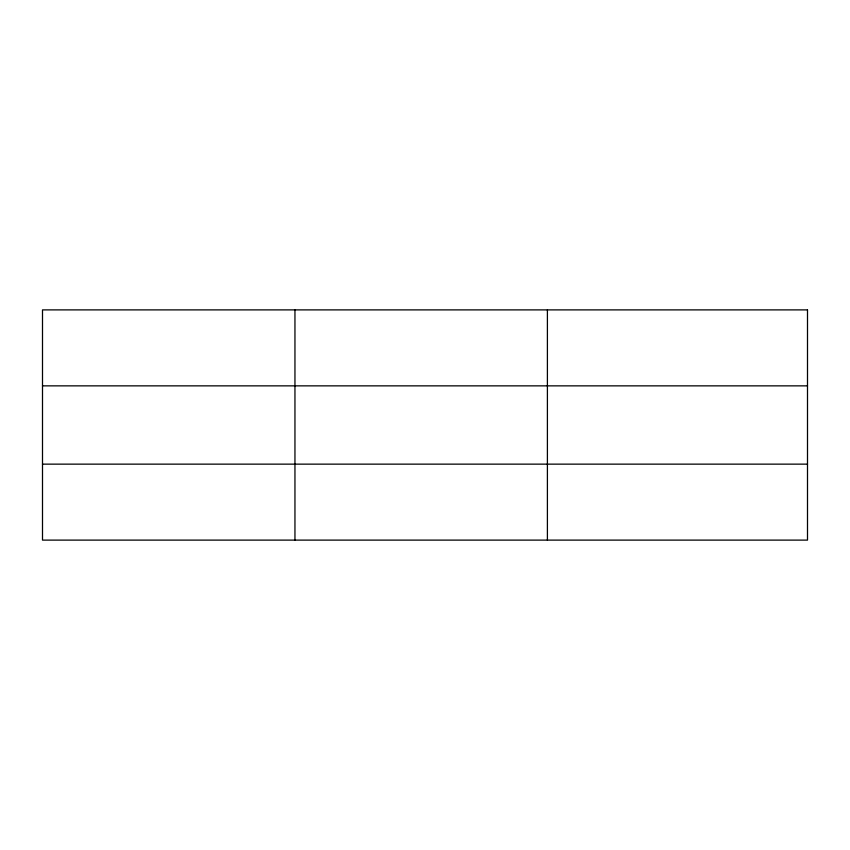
<?xml version="1.0" encoding="UTF-8"?>
<svg xmlns="http://www.w3.org/2000/svg" width="850" height="850" viewBox="0 0 850 850"><rect width="100%" height="100%" fill="white"/><g stroke="black" fill="none" stroke-linecap="round" stroke-linejoin="round"><path stroke-width="1.27" d="M294.95 540.111L294.95 309.889M547.4 540.111L547.4 309.889M42.5 385.858L807.5 385.858M42.5 464.142L807.5 464.142M807.5 309.889L807.5 540.111L42.5 540.111L42.5 309.889L807.5 309.889"/></g></svg>
